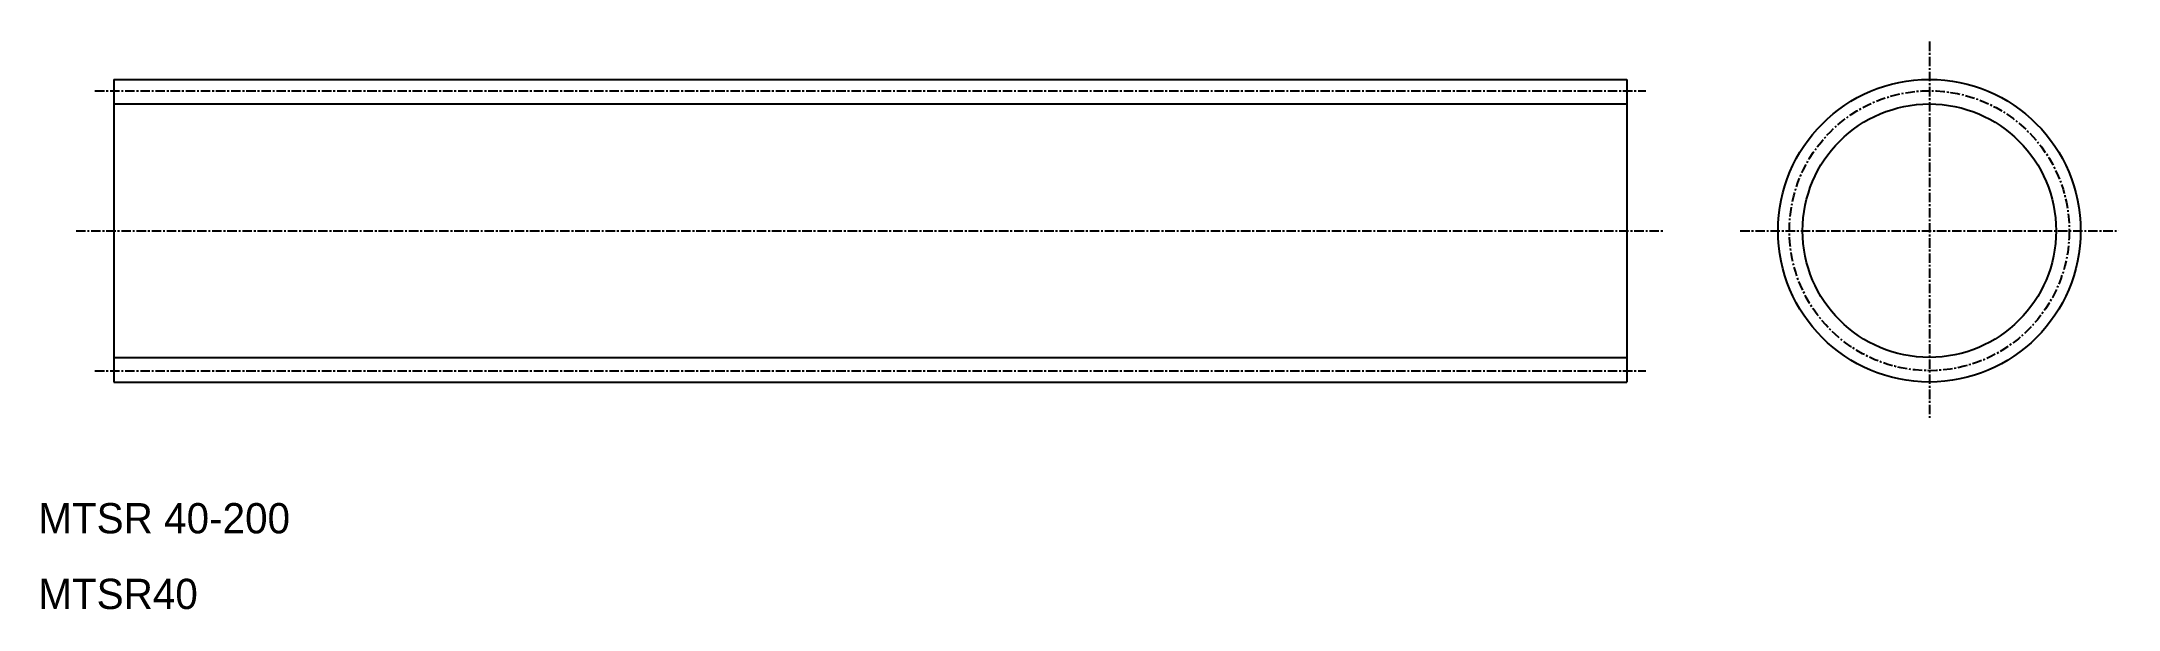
# Model space of a CAD drawing. Extents: x 10 to 285, y 10 to 85.
import ezdxf

# ---------------------------------------------------------------- set-up
doc = ezdxf.new("R2010")
doc.units = 0
doc.linetypes.add('CENTER', pattern=[2, 1.25, -0.25, 0.25, -0.25])
doc.layers.get('0').update_dxf_attribs({"linetype": 'CONTINUOUS'})
doc.layers.add('CENTER', color=1, linetype='CENTER')

msp = doc.modelspace()

# ---------------------------------------------------------------- linework, layer by layer
at = {"color": 7, "linetype": 'CONTINUOUS'}
for p, q in [((19.9999, 80), (219.9999, 80)), ((19.9999, 80), (19.9999, 40)), ((219.9999, 80), (219.9999, 40)), ((19.9999, 70), (19.9999, 70.0001)), ((19.9999, 40), (219.9999, 40))]:
    msp.add_line(p, q, dxfattribs=at)
at = {"color": 3, "linetype": 'CONTINUOUS'}
for p, q in [((19.9999, 76.75), (219.9999, 76.75)), ((19.9999, 43.25), (219.9999, 43.25))]:
    msp.add_line(p, q, dxfattribs=at)
at = {"color": 7, "linetype": 'CONTINUOUS'}
msp.add_circle((259.9999, 60), 20, dxfattribs=at)
at = {"color": 3, "linetype": 'CONTINUOUS'}
msp.add_circle((259.9999, 60), 16.75, dxfattribs=at)
at = {"layer": 'CENTER', "color": 1, "linetype": 'CENTER'}
for p, q in [((259.9999, 85), (259.9999, 35)), ((17.4999, 78.5), (222.4999, 78.5)), ((14.9999, 60), (224.9999, 60)), ((234.9999, 60), (284.9999, 60)), ((17.4999, 41.5), (222.4999, 41.5))]:
    msp.add_line(p, q, dxfattribs=at)
msp.add_circle((259.9999, 60), 18.5, dxfattribs=at)

# ---------------------------------------------------------------- texts
at = {"color": 7, "linetype": 'CONTINUOUS'}
for s, p in [('MTSR 40-200', (10, 20)), ('MTSR40', (10, 10))]:
    msp.add_text(s, height=4, dxfattribs=at).set_placement(p)

doc.saveas('drawing.dxf')
